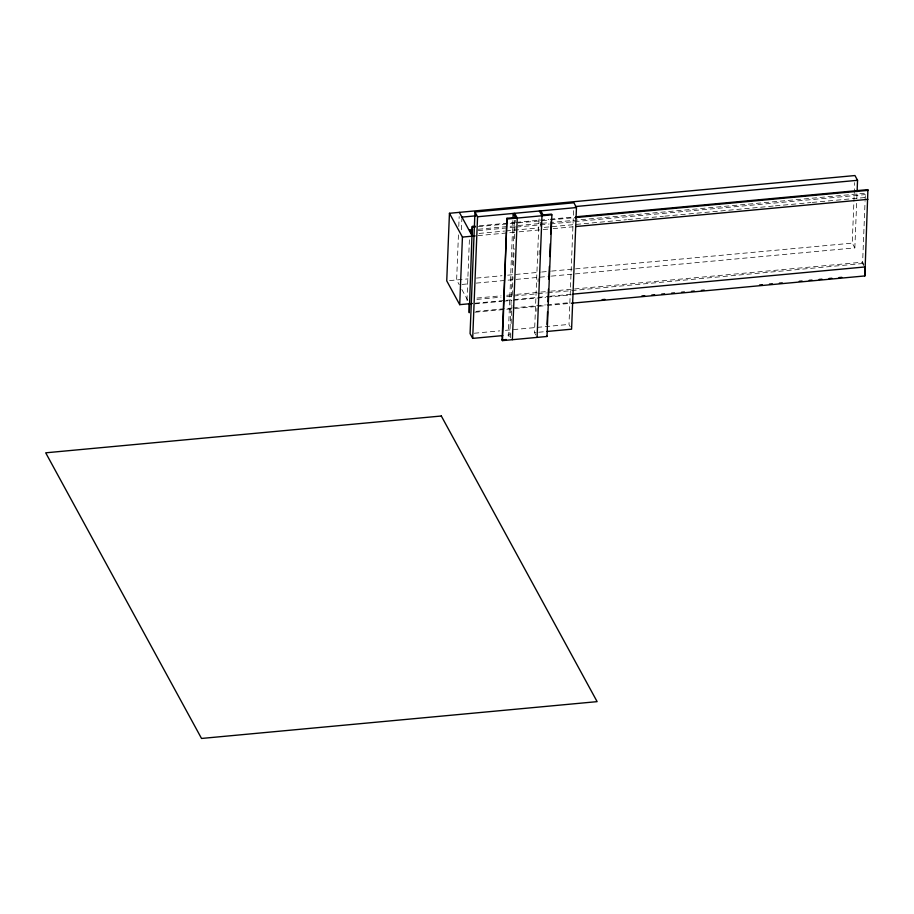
<?xml version="1.0" encoding="UTF-8"?>
<svg xmlns="http://www.w3.org/2000/svg" width="914" height="914" viewBox="0 0 914 914"><rect width="100%" height="100%" fill="white"/><g stroke="black" fill="none" stroke-linecap="round" stroke-linejoin="round"><path stroke-width="0.69" stroke-dasharray="4.57 3.43" d="M458.44 234.887L456.634 279.935L459.228 284.7M458.782 226.444L459.171 216.584M461.433 229.791L461.878 218.526M466.963 300.329L469.453 238.44M512.891 220.503L508.287 335.072L510.492 339.117M514.376 220.365L509.772 334.935L505.545 335.324M510.549 337.7L510.72 333.461M511.12 323.567L511.863 305.173M512.251 295.279L512.994 276.885M513.451 265.574L514.136 248.597M514.525 238.703L515.268 220.308M535.798 335.015L534.496 332.639L539.1 218.069M536.838 311.286L536.952 308.452M538.026 281.581L538.14 278.747M539.1 254.709L539.271 250.459M540.243 226.421L540.414 222.171M570.29 326.801L568.988 324.424L573.649 208.438M551.393 276.119L854.841 247.888L852.236 243.124L854.67 182.583M854.841 247.888L856.761 200.017M856.818 198.612L857.046 192.98M863.673 265.54L862.576 263.518L865.055 201.628M865.112 200.223L865.398 193.242L550.605 222.525M479.393 225.781L514.833 222.479M516.261 222.353L548.868 219.314M550.285 219.177L572.975 217.075M478.365 226.626L549.257 220.023M550.674 219.897L573.364 217.783M478.296 229.254L549.188 222.662M478.239 230.614L515.108 227.175M516.524 227.049L549.131 224.01M550.559 223.884L573.238 221.771M574.655 221.634L865.341 194.591M479.085 233.436L504.608 231.059M506.025 230.934L538.632 227.894M544.31 227.369L626.547 219.714M627.964 219.589L650.654 217.475M652.07 217.338L663.415 216.287M664.832 216.15L687.522 214.036M688.939 213.91L774.021 205.993M775.438 205.856L798.128 203.753M799.544 203.616L810.889 202.565M812.306 202.428L834.985 200.315M836.413 200.189L866.186 197.413M477.999 235.641L517.701 231.939M519.118 231.813L541.808 229.7M543.224 229.563L551.736 228.774M553.153 228.637L572.998 226.798M449.562 280.598L467.968 278.884M476.48 278.085L502.003 275.72M507.67 275.183L540.288 272.155M541.705 272.018L550.217 271.23M551.633 271.092L852.236 243.124M462.061 284.437L467.728 283.911M476.24 283.112L549.977 276.257M476.948 298.055L501.043 295.816M506.722 295.279L515.222 294.491M516.65 294.365L539.329 292.252M540.745 292.114L549.257 291.326M550.674 291.189L862.622 262.169L863.924 264.546M476.891 299.404L500.998 297.164M506.664 296.639L512.343 296.113M513.759 295.976L536.438 293.862M537.855 293.737L546.366 292.937M547.783 292.811L862.576 263.518M475.28 303.208L505.065 300.443M506.482 300.306L549.017 296.353M550.434 296.216L571.707 294.239M474.846 303.848L501.786 301.346M503.203 301.209L511.714 300.42M513.131 300.283L545.738 297.256M547.155 297.119L571.261 294.879M475.954 311.377L511.406 308.075M512.823 307.949L545.429 304.91M546.846 304.773L569.536 302.671M474.926 312.222L545.818 305.63M547.235 305.493L569.925 303.379M474.32 333.233L499.752 330.868M505.408 330.342L568.988 324.424M534.496 332.639L535.981 332.502M538.723 332.239L545.567 331.599M461.821 289.452L468.311 301.357"/><path stroke-width="1.37" d="M857.092 191.574L857.549 180.309L854.956 175.545L449.448 213.282L446.74 280.861L459.719 304.659L472.447 303.471M459.719 304.659L462.438 237.08L449.448 213.282M469.727 231.402L469.785 230.054L472.618 229.791M469.168 304.373L469.248 312.748L472.298 226.444L475.131 226.181M472.298 226.444L471.99 234.098L469.785 230.054M546.938 331.474L571.581 329.189L576.471 207.547L573.878 202.782L474.972 211.991L470.082 333.621L472.687 338.386L502.814 335.587M472.687 338.386L477.565 216.755L474.972 211.991M540.871 210.86L543.076 214.904L551.485 214.127L551.873 214.836L546.983 336.478L502.483 340.614L502.094 339.905L506.973 218.263L515.382 217.486L513.177 213.442L513.005 217.681M502.483 340.614L506.973 218.263M512.366 339.7L517.255 218.058L514.662 213.293M537.089 337.392L541.979 215.761L539.386 210.997M547.052 324.447L547.566 311.72M547.954 301.814L548.469 289.087M548.868 279.181L549.383 266.454M549.771 256.56L550.285 243.821M550.685 233.927L551.199 221.199M864.724 268.842L864.861 275.937L571.341 303.254M864.861 275.937L867.912 189.621L575.809 216.812M461.936 217.121L476.114 215.807M575.374 206.564L857.549 180.309M477.565 216.755L576.471 207.547M507.361 218.983L551.873 214.836M472.687 227.152L475.531 226.889M574.78 217.658L868.3 190.34M462.438 237.08L475.166 235.903M575.843 226.535L867.934 199.355M573.124 294.102L865.227 266.922M602.155 299.632L604.988 299.369M641.856 295.942L644.69 295.679M651.773 295.016L654.618 294.754M661.702 294.091L664.535 293.828M671.63 293.166L674.463 292.903M681.558 292.24L684.392 291.977M691.487 291.315L694.32 291.052M701.404 290.401L704.248 290.138M759.545 284.985L762.379 284.722M769.474 284.06L772.307 283.797M779.391 283.134L782.235 282.872M799.247 281.295L802.081 281.032M809.176 280.37L812.009 280.107M819.093 279.444L821.937 279.181M829.021 278.519L831.854 278.256M838.949 277.593L841.783 277.33M502.094 339.905L506.287 339.517M546.595 335.758L546.983 336.478M459.342 212.356L472.332 236.166M441.313 416.007L45.7 452.818L201.526 738.455L597.128 701.644L441.313 416.007"/></g></svg>
